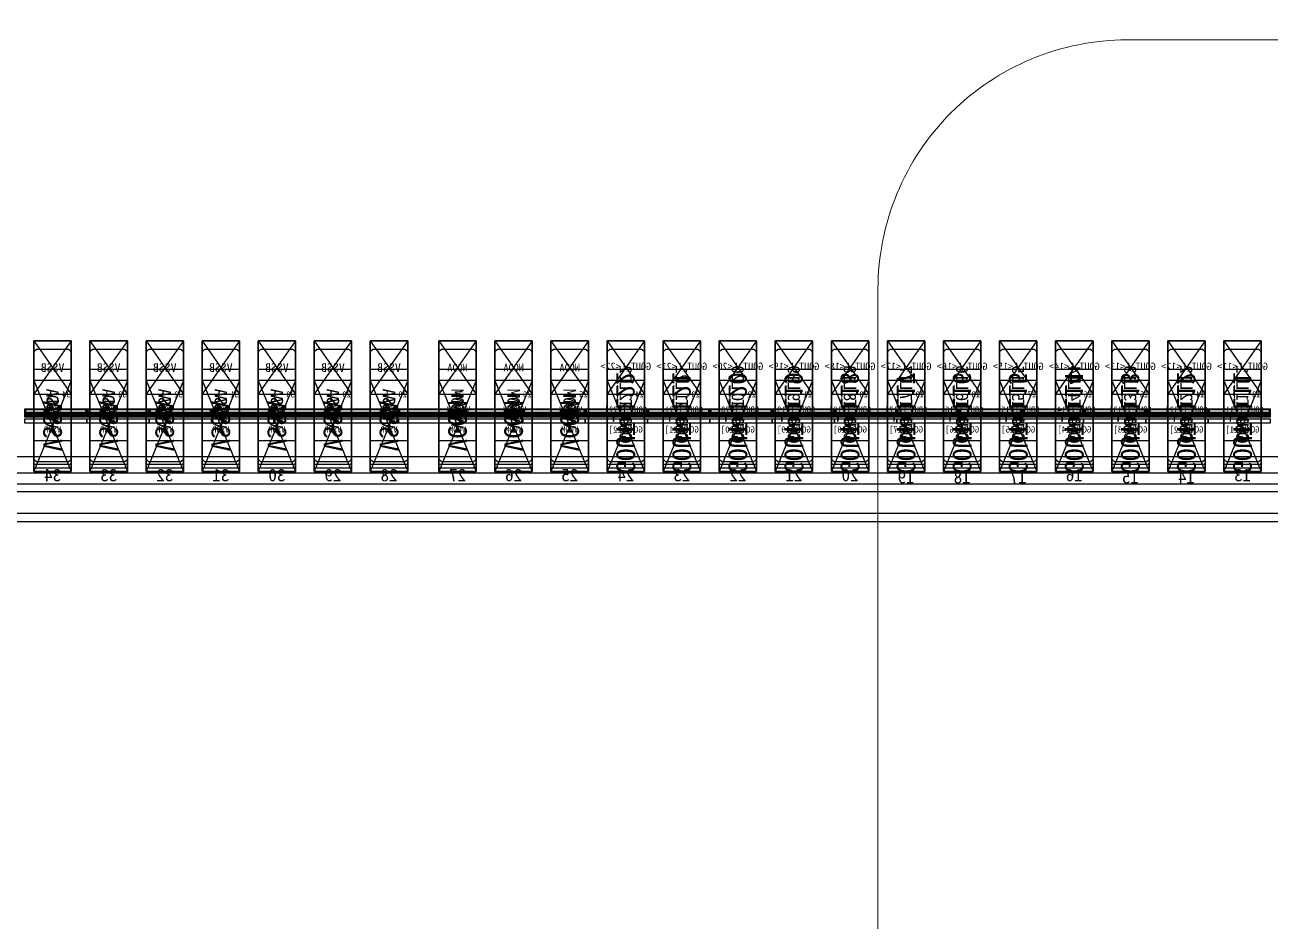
# Model space of a CAD drawing. Header units: millimetres. Extents: x 427 to 2444, y 137 to 817.
# Drawn here: x 1614.721 to 1615.721, y 288.063 to 288.782 of the extents above; entities that cross this region are included whole.
import ezdxf
from ezdxf.enums import TextEntityAlignment as Align

# ---------------------------------------------------------------- set-up
doc = ezdxf.new("R2010")
doc.units = ezdxf.units.MM
for name, color, linetype in [('L0', 211, 'Continuous'), ('L102', 91, 'Continuous'), ('L114', 213, 'Continuous'), ('L240', 60, 'Continuous'), ('L241', 200, 'Continuous'), ('L242', 51, 'Continuous'), ('L245', 53, 'Continuous'), ('L246', 93, 'Continuous'), ('L59', 140, 'Continuous'), ('L63', 4, 'Continuous'), ('L98', 150, 'Continuous')]:
    doc.layers.add(name, color=color, linetype=linetype)
doc.styles.add('txt', font='simhei.ttf')

# ---------------------------------------------------------------- blocks, each defined once
blk = doc.blocks.new('HX8394_F_PAD')
at = {"layer": 'L0'}
blk.add_lwpolyline([(-13.86, -0.4025), (-13.86, 0.4025), (13.86, 0.4025), (13.86, -0.4025), (-13.86, -0.4025)], close=True, dxfattribs=at)
at = {"layer": 'L241'}
blk.add_lwpolyline([(-13.9, -0.435), (-13.9, 0.435), (13.9, 0.435), (13.9, -0.435), (-13.9, -0.435)], close=True, dxfattribs=at)
at = {"layer": 'L242'}
for points in [[(-13.1405, -0.3935), (-13.1425, -0.3915), (-13.1425, -0.3055), (-13.1405, -0.3035), (-13.1145, -0.3035), (-13.1125, -0.3055), (-13.1125, -0.3915), (-13.1145, -0.3935), (-13.1405, -0.3935)], [(-13.0955, -0.3935), (-13.0975, -0.3915), (-13.0975, -0.3055), (-13.0955, -0.3035), (-13.0695, -0.3035), (-13.0675, -0.3055), (-13.0675, -0.3915), (-13.0695, -0.3935), (-13.0955, -0.3935)], [(-13.0505, -0.3935), (-13.0525, -0.3915), (-13.0525, -0.3055), (-13.0505, -0.3035), (-13.0245, -0.3035), (-13.0225, -0.3055), (-13.0225, -0.3915), (-13.0245, -0.3935), (-13.0505, -0.3935)], [(-13.0055, -0.3935), (-13.0075, -0.3915), (-13.0075, -0.3055), (-13.0055, -0.3035), (-12.9795, -0.3035), (-12.9775, -0.3055), (-12.9775, -0.3915), (-12.9795, -0.3935), (-13.0055, -0.3935)], [(-12.9605, -0.3935), (-12.9625, -0.3915), (-12.9625, -0.3055), (-12.9605, -0.3035), (-12.9345, -0.3035), (-12.9325, -0.3055), (-12.9325, -0.3915), (-12.9345, -0.3935), (-12.9605, -0.3935)], [(-12.9155, -0.3935), (-12.9175, -0.3915), (-12.9175, -0.3055), (-12.9155, -0.3035), (-12.8895, -0.3035), (-12.8875, -0.3055), (-12.8875, -0.3915), (-12.8895, -0.3935), (-12.9155, -0.3935)], [(-12.8705, -0.3935), (-12.8725, -0.3915), (-12.8725, -0.3055), (-12.8705, -0.3035), (-12.8445, -0.3035), (-12.8425, -0.3055), (-12.8425, -0.3915), (-12.8445, -0.3935), (-12.8705, -0.3935)], [(-12.8255, -0.3935), (-12.8275, -0.3915), (-12.8275, -0.3055), (-12.8255, -0.3035), (-12.7995, -0.3035), (-12.7975, -0.3055), (-12.7975, -0.3915), (-12.7995, -0.3935), (-12.8255, -0.3935)], [(-12.7805, -0.3935), (-12.7825, -0.3915), (-12.7825, -0.3055), (-12.7805, -0.3035), (-12.7545, -0.3035), (-12.7525, -0.3055), (-12.7525, -0.3915), (-12.7545, -0.3935), (-12.7805, -0.3935)], [(-12.7355, -0.3935), (-12.7375, -0.3915), (-12.7375, -0.3055), (-12.7355, -0.3035), (-12.7095, -0.3035), (-12.7075, -0.3055), (-12.7075, -0.3915), (-12.7095, -0.3935), (-12.7355, -0.3935)], [(-12.6905, -0.3935), (-12.6925, -0.3915), (-12.6925, -0.3055), (-12.6905, -0.3035), (-12.6645, -0.3035), (-12.6625, -0.3055), (-12.6625, -0.3915), (-12.6645, -0.3935), (-12.6905, -0.3935)], [(-12.6455, -0.3935), (-12.6475, -0.3915), (-12.6475, -0.3055), (-12.6455, -0.3035), (-12.6195, -0.3035), (-12.6175, -0.3055), (-12.6175, -0.3915), (-12.6195, -0.3935), (-12.6455, -0.3935)], [(-12.6005, -0.3935), (-12.6025, -0.3915), (-12.6025, -0.3055), (-12.6005, -0.3035), (-12.5745, -0.3035), (-12.5725, -0.3055), (-12.5725, -0.3915), (-12.5745, -0.3935), (-12.6005, -0.3935)], [(-12.5555, -0.3935), (-12.5575, -0.3915), (-12.5575, -0.3055), (-12.5555, -0.3035), (-12.5295, -0.3035), (-12.5275, -0.3055), (-12.5275, -0.3915), (-12.5295, -0.3935), (-12.5555, -0.3935)], [(-12.5105, -0.3935), (-12.5125, -0.3915), (-12.5125, -0.3055), (-12.5105, -0.3035), (-12.4845, -0.3035), (-12.4825, -0.3055), (-12.4825, -0.3915), (-12.4845, -0.3935), (-12.5105, -0.3935)], [(-12.4555, -0.3935), (-12.4575, -0.3915), (-12.4575, -0.3055), (-12.4555, -0.3035), (-12.4295, -0.3035), (-12.4275, -0.3055), (-12.4275, -0.3915), (-12.4295, -0.3935), (-12.4555, -0.3935)], [(-12.4105, -0.3935), (-12.4125, -0.3915), (-12.4125, -0.3055), (-12.4105, -0.3035), (-12.3845, -0.3035), (-12.3825, -0.3055), (-12.3825, -0.3915), (-12.3845, -0.3935), (-12.4105, -0.3935)], [(-12.3655, -0.3935), (-12.3675, -0.3915), (-12.3675, -0.3055), (-12.3655, -0.3035), (-12.3395, -0.3035), (-12.3375, -0.3055), (-12.3375, -0.3915), (-12.3395, -0.3935), (-12.3655, -0.3935)], [(-12.3205, -0.3935), (-12.3225, -0.3915), (-12.3225, -0.3055), (-12.3205, -0.3035), (-12.2945, -0.3035), (-12.2925, -0.3055), (-12.2925, -0.3915), (-12.2945, -0.3935), (-12.3205, -0.3935)], [(-12.2755, -0.3935), (-12.2775, -0.3915), (-12.2775, -0.3055), (-12.2755, -0.3035), (-12.2495, -0.3035), (-12.2475, -0.3055), (-12.2475, -0.3915), (-12.2495, -0.3935), (-12.2755, -0.3935)], [(-12.2305, -0.3935), (-12.2325, -0.3915), (-12.2325, -0.3055), (-12.2305, -0.3035), (-12.2045, -0.3035), (-12.2025, -0.3055), (-12.2025, -0.3915), (-12.2045, -0.3935), (-12.2305, -0.3935)], [(-12.1855, -0.3935), (-12.1875, -0.3915), (-12.1875, -0.3055), (-12.1855, -0.3035), (-12.1595, -0.3035), (-12.1575, -0.3055), (-12.1575, -0.3915), (-12.1595, -0.3935), (-12.1855, -0.3935)]]:
    blk.add_lwpolyline(points, close=True, dxfattribs=at)
at = {"layer": 'L240', "style": 'txt'}
for s, p in [('CGOUT_L11', (-13.1275, -0.346834)), ('CGOUT_L12', (-13.0825, -0.346834)), ('CGOUT_L13', (-13.0375, -0.346834)), ('CGOUT_L14', (-12.9925, -0.346834)), ('CGOUT_L15', (-12.9475, -0.346834)), ('CGOUT_L16', (-12.9025, -0.346834)), ('CGOUT_L17', (-12.8575, -0.346834)), ('CGOUT_L18', (-12.8125, -0.346834)), ('CGOUT_L19', (-12.7675, -0.346834)), ('CGOUT_L20', (-12.7225, -0.346834)), ('CGOUT_L21', (-12.6775, -0.346834)), ('CGOUT_L22', (-12.6325, -0.346834)), ('VCOM', (-12.5875, -0.3485)), ('VCOM', (-12.5425, -0.3485)), ('VCOM', (-12.4975, -0.3485)), ('VSSA', (-12.4425, -0.3485)), ('VSSA', (-12.3975, -0.3485)), ('VSSA', (-12.3525, -0.3485)), ('VSSA', (-12.3075, -0.3485)), ('VSSA', (-12.2625, -0.3485)), ('VSSA', (-12.2175, -0.3485)), ('VSSA', (-12.1725, -0.3485))]:
    blk.add_text(s, height=0.01, rotation=90, dxfattribs=at).set_placement(p, align=Align.MIDDLE_CENTER)
blk = doc.blocks.new('NTBUMP_73X30')
at = {"color": 5, "linetype": 'Continuous'}
blk.add_lwpolyline([(-0.015, 0.04), (0.015, -0.033), (0.015, 0.04), (-0.015, -0.033)], dxfattribs=at)
at = {"layer": 'L242', "color": 5}
blk.add_lwpolyline([(-0.015, -0.033), (-0.015, 0.04), (0.015, 0.04), (0.015, -0.033), (-0.015, -0.033)], close=True, dxfattribs=at)
blk = doc.blocks.new('ILI9881C_AA_NTBUMP_PM_875UM')
at = {"layer": 'L241'}
blk.add_lwpolyline([(-13.92, -0.4375), (-13.92, 0.4375), (13.92, 0.4375), (13.92, -0.4375), (-13.92, -0.4375)], close=True, dxfattribs=at)
for p in [(-13.1275, -0.3645), (-13.0825, -0.3645), (-13.0375, -0.3645), (-12.9925, -0.3645), (-12.9475, -0.3645), (-12.9025, -0.3645), (-12.8575, -0.3645), (-12.8125, -0.3645), (-12.7675, -0.3645), (-12.7225, -0.3645), (-12.6775, -0.3645), (-12.6325, -0.3645), (-12.5875, -0.3645), (-12.5425, -0.3645), (-12.4975, -0.3645), (-12.4425, -0.3645), (-12.3975, -0.3645), (-12.3525, -0.3645), (-12.3075, -0.3645), (-12.2625, -0.3645), (-12.2175, -0.3645), (-12.1725, -0.3645)]:
    blk.add_blockref('NTBUMP_73X30', p)
at = {"layer": 'L246', "style": 'txt'}
for s, p in [('GOUT_L11', (-13.1275, -0.3585)), ('GOUT_L12', (-13.0825, -0.3585)), ('GOUT_L13', (-13.0375, -0.3585)), ('GOUT_L14', (-12.9925, -0.3585)), ('GOUT_L15', (-12.9475, -0.3585)), ('GOUT_L16', (-12.9025, -0.3585)), ('GOUT_L17', (-12.8575, -0.3585)), ('GOUT_L18', (-12.8125, -0.3585)), ('GOUT_L19', (-12.7675, -0.3585)), ('GOUT_L20', (-12.7225, -0.3585)), ('GOUT_L21', (-12.6775, -0.3585)), ('GOUT_L22', (-12.6325, -0.3585)), ('VCOM', (-12.5875, -0.361)), ('VCOM', (-12.5425, -0.361)), ('VCOM', (-12.4975, -0.361)), ('VSSA', (-12.4425, -0.361)), ('VSSA', (-12.3975, -0.361)), ('VSSA', (-12.3525, -0.361)), ('VSSA', (-12.3075, -0.361)), ('VSSA', (-12.2625, -0.361)), ('VSSA', (-12.2175, -0.361)), ('VSSA', (-12.1725, -0.361))]:
    blk.add_text(s, height=0.015, rotation=90, dxfattribs=at).set_placement(p, align=Align.MIDDLE_CENTER)
for s, p in [('13', (-13.1275, -0.400279)), ('14', (-13.0825, -0.401945)), ('15', (-13.0375, -0.401945)), ('16', (-12.9925, -0.400279)), ('17', (-12.9475, -0.401945)), ('18', (-12.9025, -0.401945)), ('19', (-12.8575, -0.401945)), ('20', (-12.8125, -0.400279)), ('21', (-12.7675, -0.400279)), ('22', (-12.7225, -0.400279)), ('23', (-12.6775, -0.400279)), ('24', (-12.6325, -0.400279)), ('25', (-12.5875, -0.400279)), ('26', (-12.5425, -0.400279)), ('27', (-12.4975, -0.400279)), ('28', (-12.4425, -0.400279)), ('29', (-12.3975, -0.400279)), ('30', (-12.3525, -0.400279)), ('31', (-12.3075, -0.400279)), ('32', (-12.2625, -0.400279)), ('33', (-12.2175, -0.400279)), ('34', (-12.1725, -0.400279))]:
    blk.add_text(s, height=0.01, dxfattribs=at).set_placement(p, align=Align.MIDDLE_CENTER)
blk = doc.blocks.new('INPUT_BUMP')
at = {"layer": 'L102'}
for points in [[(0.014, 0.04), (0.014, 0.041), (0.015, 0.041), (0.015, 0.04), (0.014, 0.04)], [(0.014, 0.039), (0.014, 0.04), (0.015, 0.04), (0.015, 0.039), (0.014, 0.039)], [(0.015, 0.04), (0.015, 0.041), (0.016, 0.041), (0.016, 0.04), (0.015, 0.04)], [(0.015, 0.039), (0.015, 0.04), (0.016, 0.04), (0.016, 0.039), (0.015, 0.039)]]:
    blk.add_lwpolyline(points, close=True, dxfattribs=at)
at = {"layer": 'L242'}
blk.add_lwpolyline([(0, 0.01), (0, 0.08), (0.03, 0.08), (0.03, 0.01), (0, 0.01)], close=True, dxfattribs=at)
blk = doc.blocks.new('JD9365Z_PAD_20170829_Y880')
at = {"layer": 'L241'}
blk.add_lwpolyline([(-13.95, -0.41), (-13.95, 0.41), (13.95, 0.41), (13.95, -0.41), (-13.95, -0.41)], close=True, dxfattribs=at)
at = {"row_count": 1, "row_spacing": 0.08, "column_spacing": 0.045}
for p, column_count in [((-13.6825, -0.401), 27), ((-12.4575, -0.401), 554)]:
    blk.add_blockref('INPUT_BUMP', p, dxfattribs=dict(at, column_count=column_count))
at = {"layer": 'L240', "style": 'txt'}
for s, p in [('GCKL[11]', (-13.1275, -0.360167)), ('GCKL[12]', (-13.0825, -0.360167)), ('GCKL[13]', (-13.0375, -0.360167)), ('GCKL[14]', (-12.9925, -0.360167)), ('GCKL[15]', (-12.9475, -0.360167)), ('GCKL[16]', (-12.9025, -0.360167)), ('GCKL[17]', (-12.8575, -0.360167)), ('GCKL[18]', (-12.8125, -0.360167)), ('GCKL[19]', (-12.7675, -0.360167)), ('GCKL[20]', (-12.7225, -0.360167)), ('GCKL[21]', (-12.6775, -0.360167)), ('GCKL[22]', (-12.6325, -0.360167)), ('VCOM', (-12.5875, -0.360167)), ('VCOM', (-12.5425, -0.360167)), ('VCOM', (-12.4975, -0.360167)), ('VSSP', (-12.4425, -0.360167)), ('VSSP', (-12.3975, -0.360167)), ('VSSP', (-12.3525, -0.360167)), ('VSSP', (-12.3075, -0.360167)), ('VSSP', (-12.2625, -0.360167)), ('VSSP', (-12.2175, -0.360167)), ('VSSP', (-12.1725, -0.360167))]:
    blk.add_text(s, height=0.005, dxfattribs=at).set_placement(p, align=Align.MIDDLE_CENTER)
blk = doc.blocks.new('NV3052C3P_BUMP_ORI_20190911')
at = {"layer": 'L241'}
blk.add_lwpolyline([(-13.8, -0.398), (-13.8, 0.398), (13.8, 0.398), (13.8, -0.398), (-13.8, -0.398)], close=True, dxfattribs=at)
at = {"layer": 'L242'}
for points in [[(-13.1425, -0.385), (-13.1425, -0.337), (-13.1125, -0.337), (-13.1125, -0.385), (-13.1425, -0.385)], [(-13.0975, -0.385), (-13.0975, -0.337), (-13.0675, -0.337), (-13.0675, -0.385), (-13.0975, -0.385)], [(-13.0525, -0.385), (-13.0525, -0.337), (-13.0225, -0.337), (-13.0225, -0.385), (-13.0525, -0.385)], [(-13.0075, -0.385), (-13.0075, -0.337), (-12.9775, -0.337), (-12.9775, -0.385), (-13.0075, -0.385)], [(-12.9625, -0.385), (-12.9625, -0.337), (-12.9325, -0.337), (-12.9325, -0.385), (-12.9625, -0.385)], [(-12.9175, -0.385), (-12.9175, -0.337), (-12.8875, -0.337), (-12.8875, -0.385), (-12.9175, -0.385)], [(-12.8725, -0.385), (-12.8725, -0.337), (-12.8425, -0.337), (-12.8425, -0.385), (-12.8725, -0.385)], [(-12.8275, -0.385), (-12.8275, -0.337), (-12.7975, -0.337), (-12.7975, -0.385), (-12.8275, -0.385)], [(-12.7825, -0.385), (-12.7825, -0.337), (-12.7525, -0.337), (-12.7525, -0.385), (-12.7825, -0.385)], [(-12.7375, -0.385), (-12.7375, -0.337), (-12.7075, -0.337), (-12.7075, -0.385), (-12.7375, -0.385)], [(-12.6925, -0.385), (-12.6925, -0.337), (-12.6625, -0.337), (-12.6625, -0.385), (-12.6925, -0.385)], [(-12.6475, -0.385), (-12.6475, -0.337), (-12.6175, -0.337), (-12.6175, -0.385), (-12.6475, -0.385)], [(-12.6025, -0.385), (-12.6025, -0.337), (-12.5725, -0.337), (-12.5725, -0.385), (-12.6025, -0.385)], [(-12.5575, -0.385), (-12.5575, -0.337), (-12.5275, -0.337), (-12.5275, -0.385), (-12.5575, -0.385)], [(-12.5125, -0.385), (-12.5125, -0.337), (-12.4825, -0.337), (-12.4825, -0.385), (-12.5125, -0.385)], [(-12.4575, -0.385), (-12.4575, -0.337), (-12.4275, -0.337), (-12.4275, -0.385), (-12.4575, -0.385)], [(-12.4125, -0.385), (-12.4125, -0.337), (-12.3825, -0.337), (-12.3825, -0.385), (-12.4125, -0.385)], [(-12.3675, -0.385), (-12.3675, -0.337), (-12.3375, -0.337), (-12.3375, -0.385), (-12.3675, -0.385)], [(-12.3225, -0.385), (-12.3225, -0.337), (-12.2925, -0.337), (-12.2925, -0.385), (-12.3225, -0.385)], [(-12.2775, -0.385), (-12.2775, -0.337), (-12.2475, -0.337), (-12.2475, -0.385), (-12.2775, -0.385)], [(-12.2325, -0.385), (-12.2325, -0.337), (-12.2025, -0.337), (-12.2025, -0.385), (-12.2325, -0.385)], [(-12.1875, -0.385), (-12.1875, -0.337), (-12.1575, -0.337), (-12.1575, -0.385), (-12.1875, -0.385)]]:
    blk.add_lwpolyline(points, close=True, dxfattribs=at)
at = {"layer": 'L245', "style": 'txt'}
for s, p in [('GOUT_L[11]', (-13.127527, -0.360167)), ('GOUT_L[12]', (-13.082527, -0.360167)), ('GOUT_L[13]', (-13.037527, -0.360167)), ('GOUT_L[14]', (-12.992527, -0.360167)), ('GOUT_L[15]', (-12.947527, -0.360167)), ('GOUT_L[16]', (-12.902527, -0.360167)), ('GOUT_L[17]', (-12.857527, -0.360167)), ('GOUT_L[18]', (-12.812527, -0.360167)), ('GOUT_L[19]', (-12.767527, -0.360167)), ('GOUT_L[20]', (-12.722527, -0.360167)), ('GOUT_L[21]', (-12.677527, -0.360167)), ('GOUT_L[22]', (-12.632527, -0.360167)), ('VCOM_L', (-12.587527, -0.360167)), ('VCOM_L', (-12.542527, -0.360167)), ('VCOM_L', (-12.497527, -0.360167)), ('AGND', (-12.442527, -0.360167)), ('AGND', (-12.397527, -0.360167)), ('AGND', (-12.352527, -0.360167)), ('AGND', (-12.307527, -0.360167)), ('AGND', (-12.262527, -0.360167)), ('AGND', (-12.217527, -0.360167)), ('AGND', (-12.172527, -0.360167))]:
    blk.add_text(s, height=0.005, dxfattribs=at).set_placement(p, align=Align.MIDDLE_CENTER)
blk = doc.blocks.new('BUMP_30_76')
at = {"layer": 'L242'}
blk.add_lwpolyline([(-0.015, -0.0195), (-0.015, 0.0565), (0.015, 0.0565), (0.015, -0.0195), (-0.015, -0.0195)], close=True, dxfattribs=at)
blk = doc.blocks.new('FL11283_A_OTHER')
at = {"layer": 'L241'}
blk.add_lwpolyline([(-13.86, -0.41), (-13.86, 0.41), (13.86, 0.41), (13.86, 0.404), (-13.854, 0.404), (-13.854, -0.404), (13.854, -0.404), (13.854, 0.404), (13.86, 0.404), (13.86, -0.41), (-13.86, -0.41)], close=True, dxfattribs=at)
at = {"layer": 'L59'}
for points in [[(-13.86, -0.41), (-13.86, 0.41), (13.86, 0.41), (13.86, -0.41), (-13.86, -0.41)], [(-13.86, -0.41), (-13.86, 0), (0, 0), (0, -0.41), (-13.86, -0.41)]]:
    blk.add_lwpolyline(points, close=True, dxfattribs=at)
for p in [(-13.1275, -0.3685), (-13.0825, -0.3685), (-13.0375, -0.3685), (-12.9925, -0.3685), (-12.9475, -0.3685), (-12.9025, -0.3685), (-12.8575, -0.3685), (-12.8125, -0.3685), (-12.7675, -0.3685), (-12.7225, -0.3685), (-12.6775, -0.3685), (-12.6325, -0.3685), (-12.5875, -0.3685), (-12.5425, -0.3685), (-12.4975, -0.3685), (-12.4425, -0.3685), (-12.3975, -0.3685), (-12.3525, -0.3685), (-12.3075, -0.3685), (-12.2625, -0.3685), (-12.2175, -0.3685), (-12.1725, -0.3685)]:
    blk.add_blockref('BUMP_30_76', p)
at = {"layer": 'L102', "style": 'txt'}
for s, p in [('GOUT11_L', (-13.1275, -0.344334)), ('GOUT12_L', (-13.0825, -0.344334)), ('GOUT13_L', (-13.0375, -0.344334)), ('GOUT14_L', (-12.9925, -0.344334)), ('GOUT15_L', (-12.9475, -0.344334)), ('GOUT16_L', (-12.9025, -0.344334)), ('GOUT17_L', (-12.8575, -0.344334)), ('GOUT18_L', (-12.8125, -0.344334)), ('GOUT19_L', (-12.7675, -0.344334)), ('GOUT20_L', (-12.7225, -0.344334)), ('GOUT21_L', (-12.6775, -0.344334)), ('GOUT22_L', (-12.6325, -0.344334)), ('VCOM', (-12.5875, -0.346)), ('VCOM', (-12.5425, -0.346)), ('VCOM', (-12.4975, -0.346)), ('VSSA', (-12.4425, -0.346)), ('VSSA', (-12.3975, -0.346)), ('VSSA', (-12.3525, -0.346)), ('VSSA', (-12.3075, -0.346)), ('VSSA', (-12.2625, -0.346)), ('VSSD', (-12.2175, -0.346)), ('VSSD', (-12.1725, -0.346))]:
    blk.add_text(s, height=0.01, rotation=90, dxfattribs=at).set_placement(p, align=Align.MIDDLE_CENTER)
blk = doc.blocks.new('GC9702_ANALOG_PAD_BUMP')
at = {"color": 5, "linetype": 'Continuous'}
blk.add_lwpolyline([(-0.015, 0.0215), (0.015, -0.0215), (0.015, 0.0215), (-0.015, -0.0215)], dxfattribs=at)
at = {"layer": 'L242', "color": 5}
blk.add_lwpolyline([(-0.015, -0.0215), (-0.015, 0.0215), (0.015, 0.0215), (0.015, -0.0215), (-0.015, -0.0215)], close=True, dxfattribs=at)
blk = doc.blocks.new('GC9702_BUMP_NOCOMPENSATION')
at = {"layer": 'L114', "const_width": 0.004}
for points in [[(-13.15, -0.378), (-13.1, -0.378)], [(-13.15, -0.378), (-13.1, -0.378)], [(-13.15, -0.378), (-13.1, -0.378)], [(-13.15, -0.378), (-13.1, -0.378)], [(-13.1, -0.378), (-13.05, -0.378)], [(-13.1, -0.378), (-13.05, -0.378)], [(-13.1, -0.378), (-13.05, -0.378)], [(-13.1, -0.378), (-13.05, -0.378)], [(-13.05, -0.378), (-13, -0.378)], [(-13.05, -0.378), (-13, -0.378)], [(-13.05, -0.378), (-13, -0.378)], [(-13.05, -0.378), (-13, -0.378)], [(-13, -0.378), (-12.95, -0.378)], [(-13, -0.378), (-12.95, -0.378)], [(-13, -0.378), (-12.95, -0.378)], [(-13, -0.378), (-12.95, -0.378)], [(-12.95, -0.378), (-12.9, -0.378)], [(-12.95, -0.378), (-12.9, -0.378)], [(-12.95, -0.378), (-12.9, -0.378)], [(-12.95, -0.378), (-12.9, -0.378)], [(-12.9, -0.378), (-12.85, -0.378)], [(-12.9, -0.378), (-12.85, -0.378)], [(-12.9, -0.378), (-12.85, -0.378)], [(-12.9, -0.378), (-12.85, -0.378)], [(-12.85, -0.378), (-12.8, -0.378)], [(-12.85, -0.378), (-12.8, -0.378)], [(-12.85, -0.378), (-12.8, -0.378)], [(-12.85, -0.378), (-12.8, -0.378)], [(-12.8, -0.378), (-12.75, -0.378)], [(-12.8, -0.378), (-12.75, -0.378)], [(-12.8, -0.378), (-12.75, -0.378)], [(-12.8, -0.378), (-12.75, -0.378)], [(-12.75, -0.378), (-12.7, -0.378)], [(-12.75, -0.378), (-12.7, -0.378)], [(-12.75, -0.378), (-12.7, -0.378)], [(-12.75, -0.378), (-12.7, -0.378)], [(-12.7, -0.378), (-12.65, -0.378)], [(-12.7, -0.378), (-12.65, -0.378)], [(-12.7, -0.378), (-12.65, -0.378)], [(-12.7, -0.378), (-12.65, -0.378)], [(-12.65, -0.378), (-12.6, -0.378)], [(-12.65, -0.378), (-12.6, -0.378)], [(-12.65, -0.378), (-12.6, -0.378)], [(-12.65, -0.378), (-12.6, -0.378)], [(-12.6, -0.378), (-12.55, -0.378)], [(-12.6, -0.378), (-12.55, -0.378)], [(-12.6, -0.378), (-12.55, -0.378)], [(-12.6, -0.378), (-12.55, -0.378)], [(-12.55, -0.378), (-12.5, -0.378)], [(-12.55, -0.378), (-12.5, -0.378)], [(-12.55, -0.378), (-12.5, -0.378)], [(-12.55, -0.378), (-12.5, -0.378)], [(-12.5, -0.378), (-12.45, -0.378)], [(-12.5, -0.378), (-12.45, -0.378)], [(-12.5, -0.378), (-12.45, -0.378)], [(-12.5, -0.378), (-12.45, -0.378)], [(-12.45, -0.378), (-12.4, -0.378)], [(-12.45, -0.378), (-12.4, -0.378)], [(-12.45, -0.378), (-12.4, -0.378)], [(-12.45, -0.378), (-12.4, -0.378)], [(-12.4, -0.378), (-12.35, -0.378)], [(-12.4, -0.378), (-12.35, -0.378)], [(-12.4, -0.378), (-12.35, -0.378)], [(-12.4, -0.378), (-12.35, -0.378)], [(-12.35, -0.378), (-12.3, -0.378)], [(-12.35, -0.378), (-12.3, -0.378)], [(-12.35, -0.378), (-12.3, -0.378)], [(-12.35, -0.378), (-12.3, -0.378)], [(-12.3, -0.378), (-12.25, -0.378)], [(-12.3, -0.378), (-12.25, -0.378)], [(-12.3, -0.378), (-12.25, -0.378)], [(-12.3, -0.378), (-12.25, -0.378)], [(-12.25, -0.378), (-12.2, -0.378)], [(-12.25, -0.378), (-12.2, -0.378)], [(-12.25, -0.378), (-12.2, -0.378)], [(-12.25, -0.378), (-12.2, -0.378)], [(-12.2, -0.378), (-12.15, -0.378)], [(-12.2, -0.378), (-12.15, -0.378)], [(-12.2, -0.378), (-12.15, -0.378)], [(-12.2, -0.378), (-12.15, -0.378)]]:
    blk.add_lwpolyline(points, dxfattribs=at)
at = {"layer": 'L114'}
for points in [[(-13.15, -0.38), (-13.15, -0.374), (-13.1, -0.374), (-13.1, -0.38), (-13.15, -0.38)], [(-13.15, -0.38), (-13.15, -0.374), (-13.1, -0.374), (-13.1, -0.38), (-13.15, -0.38)], [(-13.14926, -0.379), (-13.14926, -0.37443), (-13.10082, -0.37443), (-13.10082, -0.379), (-13.14926, -0.379)], [(-13.14926, -0.379), (-13.14926, -0.37443), (-13.10082, -0.37443), (-13.10082, -0.379), (-13.14926, -0.379)], [(-13.1, -0.38), (-13.1, -0.374), (-13.05, -0.374), (-13.05, -0.38), (-13.1, -0.38)], [(-13.1, -0.38), (-13.1, -0.374), (-13.05, -0.374), (-13.05, -0.38), (-13.1, -0.38)], [(-13.09926, -0.379), (-13.09926, -0.37443), (-13.05082, -0.37443), (-13.05082, -0.379), (-13.09926, -0.379)], [(-13.09926, -0.379), (-13.09926, -0.37443), (-13.05082, -0.37443), (-13.05082, -0.379), (-13.09926, -0.379)], [(-13.05, -0.38), (-13.05, -0.374), (-13, -0.374), (-13, -0.38), (-13.05, -0.38)], [(-13.05, -0.38), (-13.05, -0.374), (-13, -0.374), (-13, -0.38), (-13.05, -0.38)], [(-13.04926, -0.379), (-13.04926, -0.37443), (-13.00082, -0.37443), (-13.00082, -0.379), (-13.04926, -0.379)], [(-13.04926, -0.379), (-13.04926, -0.37443), (-13.00082, -0.37443), (-13.00082, -0.379), (-13.04926, -0.379)], [(-13, -0.38), (-13, -0.374), (-12.95, -0.374), (-12.95, -0.38), (-13, -0.38)], [(-13, -0.38), (-13, -0.374), (-12.95, -0.374), (-12.95, -0.38), (-13, -0.38)], [(-12.99926, -0.379), (-12.99926, -0.37443), (-12.95082, -0.37443), (-12.95082, -0.379), (-12.99926, -0.379)], [(-12.99926, -0.379), (-12.99926, -0.37443), (-12.95082, -0.37443), (-12.95082, -0.379), (-12.99926, -0.379)], [(-12.95, -0.38), (-12.95, -0.374), (-12.9, -0.374), (-12.9, -0.38), (-12.95, -0.38)], [(-12.95, -0.38), (-12.95, -0.374), (-12.9, -0.374), (-12.9, -0.38), (-12.95, -0.38)], [(-12.94926, -0.379), (-12.94926, -0.37443), (-12.90082, -0.37443), (-12.90082, -0.379), (-12.94926, -0.379)], [(-12.94926, -0.379), (-12.94926, -0.37443), (-12.90082, -0.37443), (-12.90082, -0.379), (-12.94926, -0.379)], [(-12.9, -0.38), (-12.9, -0.374), (-12.85, -0.374), (-12.85, -0.38), (-12.9, -0.38)], [(-12.9, -0.38), (-12.9, -0.374), (-12.85, -0.374), (-12.85, -0.38), (-12.9, -0.38)], [(-12.89926, -0.379), (-12.89926, -0.37443), (-12.85082, -0.37443), (-12.85082, -0.379), (-12.89926, -0.379)], [(-12.89926, -0.379), (-12.89926, -0.37443), (-12.85082, -0.37443), (-12.85082, -0.379), (-12.89926, -0.379)], [(-12.85, -0.38), (-12.85, -0.374), (-12.8, -0.374), (-12.8, -0.38), (-12.85, -0.38)], [(-12.85, -0.38), (-12.85, -0.374), (-12.8, -0.374), (-12.8, -0.38), (-12.85, -0.38)], [(-12.84926, -0.379), (-12.84926, -0.37443), (-12.80082, -0.37443), (-12.80082, -0.379), (-12.84926, -0.379)], [(-12.84926, -0.379), (-12.84926, -0.37443), (-12.80082, -0.37443), (-12.80082, -0.379), (-12.84926, -0.379)], [(-12.8, -0.38), (-12.8, -0.374), (-12.75, -0.374), (-12.75, -0.38), (-12.8, -0.38)], [(-12.8, -0.38), (-12.8, -0.374), (-12.75, -0.374), (-12.75, -0.38), (-12.8, -0.38)], [(-12.79926, -0.379), (-12.79926, -0.37443), (-12.75082, -0.37443), (-12.75082, -0.379), (-12.79926, -0.379)], [(-12.79926, -0.379), (-12.79926, -0.37443), (-12.75082, -0.37443), (-12.75082, -0.379), (-12.79926, -0.379)], [(-12.75, -0.38), (-12.75, -0.374), (-12.7, -0.374), (-12.7, -0.38), (-12.75, -0.38)], [(-12.75, -0.38), (-12.75, -0.374), (-12.7, -0.374), (-12.7, -0.38), (-12.75, -0.38)], [(-12.74926, -0.379), (-12.74926, -0.37443), (-12.70082, -0.37443), (-12.70082, -0.379), (-12.74926, -0.379)], [(-12.74926, -0.379), (-12.74926, -0.37443), (-12.70082, -0.37443), (-12.70082, -0.379), (-12.74926, -0.379)], [(-12.7, -0.38), (-12.7, -0.374), (-12.65, -0.374), (-12.65, -0.38), (-12.7, -0.38)], [(-12.7, -0.38), (-12.7, -0.374), (-12.65, -0.374), (-12.65, -0.38), (-12.7, -0.38)], [(-12.69926, -0.379), (-12.69926, -0.37443), (-12.65082, -0.37443), (-12.65082, -0.379), (-12.69926, -0.379)], [(-12.69926, -0.379), (-12.69926, -0.37443), (-12.65082, -0.37443), (-12.65082, -0.379), (-12.69926, -0.379)], [(-12.65, -0.38), (-12.65, -0.374), (-12.6, -0.374), (-12.6, -0.38), (-12.65, -0.38)], [(-12.65, -0.38), (-12.65, -0.374), (-12.6, -0.374), (-12.6, -0.38), (-12.65, -0.38)], [(-12.64926, -0.379), (-12.64926, -0.37443), (-12.60082, -0.37443), (-12.60082, -0.379), (-12.64926, -0.379)], [(-12.64926, -0.379), (-12.64926, -0.37443), (-12.60082, -0.37443), (-12.60082, -0.379), (-12.64926, -0.379)], [(-12.6, -0.38), (-12.6, -0.374), (-12.55, -0.374), (-12.55, -0.38), (-12.6, -0.38)], [(-12.6, -0.38), (-12.6, -0.374), (-12.55, -0.374), (-12.55, -0.38), (-12.6, -0.38)], [(-12.59926, -0.379), (-12.59926, -0.37443), (-12.55082, -0.37443), (-12.55082, -0.379), (-12.59926, -0.379)], [(-12.59926, -0.379), (-12.59926, -0.37443), (-12.55082, -0.37443), (-12.55082, -0.379), (-12.59926, -0.379)], [(-12.55, -0.38), (-12.55, -0.374), (-12.5, -0.374), (-12.5, -0.38), (-12.55, -0.38)], [(-12.55, -0.38), (-12.55, -0.374), (-12.5, -0.374), (-12.5, -0.38), (-12.55, -0.38)], [(-12.54926, -0.379), (-12.54926, -0.37443), (-12.50082, -0.37443), (-12.50082, -0.379), (-12.54926, -0.379)], [(-12.54926, -0.379), (-12.54926, -0.37443), (-12.50082, -0.37443), (-12.50082, -0.379), (-12.54926, -0.379)], [(-12.5, -0.38), (-12.5, -0.374), (-12.45, -0.374), (-12.45, -0.38), (-12.5, -0.38)], [(-12.5, -0.38), (-12.5, -0.374), (-12.45, -0.374), (-12.45, -0.38), (-12.5, -0.38)], [(-12.49926, -0.379), (-12.49926, -0.37443), (-12.45082, -0.37443), (-12.45082, -0.379), (-12.49926, -0.379)], [(-12.49926, -0.379), (-12.49926, -0.37443), (-12.45082, -0.37443), (-12.45082, -0.379), (-12.49926, -0.379)], [(-12.45, -0.38), (-12.45, -0.374), (-12.4, -0.374), (-12.4, -0.38), (-12.45, -0.38)], [(-12.45, -0.38), (-12.45, -0.374), (-12.4, -0.374), (-12.4, -0.38), (-12.45, -0.38)], [(-12.44926, -0.379), (-12.44926, -0.37443), (-12.40082, -0.37443), (-12.40082, -0.379), (-12.44926, -0.379)], [(-12.44926, -0.379), (-12.44926, -0.37443), (-12.40082, -0.37443), (-12.40082, -0.379), (-12.44926, -0.379)], [(-12.4, -0.38), (-12.4, -0.374), (-12.35, -0.374), (-12.35, -0.38), (-12.4, -0.38)], [(-12.4, -0.38), (-12.4, -0.374), (-12.35, -0.374), (-12.35, -0.38), (-12.4, -0.38)], [(-12.39926, -0.379), (-12.39926, -0.37443), (-12.35082, -0.37443), (-12.35082, -0.379), (-12.39926, -0.379)], [(-12.39926, -0.379), (-12.39926, -0.37443), (-12.35082, -0.37443), (-12.35082, -0.379), (-12.39926, -0.379)], [(-12.35, -0.38), (-12.35, -0.374), (-12.3, -0.374), (-12.3, -0.38), (-12.35, -0.38)], [(-12.35, -0.38), (-12.35, -0.374), (-12.3, -0.374), (-12.3, -0.38), (-12.35, -0.38)], [(-12.34926, -0.379), (-12.34926, -0.37443), (-12.30082, -0.37443), (-12.30082, -0.379), (-12.34926, -0.379)], [(-12.34926, -0.379), (-12.34926, -0.37443), (-12.30082, -0.37443), (-12.30082, -0.379), (-12.34926, -0.379)], [(-12.3, -0.38), (-12.3, -0.374), (-12.25, -0.374), (-12.25, -0.38), (-12.3, -0.38)], [(-12.3, -0.38), (-12.3, -0.374), (-12.25, -0.374), (-12.25, -0.38), (-12.3, -0.38)], [(-12.29926, -0.379), (-12.29926, -0.37443), (-12.25082, -0.37443), (-12.25082, -0.379), (-12.29926, -0.379)], [(-12.29926, -0.379), (-12.29926, -0.37443), (-12.25082, -0.37443), (-12.25082, -0.379), (-12.29926, -0.379)], [(-12.25, -0.38), (-12.25, -0.374), (-12.2, -0.374), (-12.2, -0.38), (-12.25, -0.38)], [(-12.25, -0.38), (-12.25, -0.374), (-12.2, -0.374), (-12.2, -0.38), (-12.25, -0.38)], [(-12.24926, -0.379), (-12.24926, -0.37443), (-12.20082, -0.37443), (-12.20082, -0.379), (-12.24926, -0.379)], [(-12.24926, -0.379), (-12.24926, -0.37443), (-12.20082, -0.37443), (-12.20082, -0.379), (-12.24926, -0.379)], [(-12.2, -0.38), (-12.2, -0.374), (-12.15, -0.374), (-12.15, -0.38), (-12.2, -0.38)], [(-12.2, -0.38), (-12.2, -0.374), (-12.15, -0.374), (-12.15, -0.38), (-12.2, -0.38)], [(-12.19926, -0.379), (-12.19926, -0.37443), (-12.15082, -0.37443), (-12.15082, -0.379), (-12.19926, -0.379)], [(-12.19926, -0.379), (-12.19926, -0.37443), (-12.15082, -0.37443), (-12.15082, -0.379), (-12.19926, -0.379)]]:
    blk.add_lwpolyline(points, close=True, dxfattribs=at)
at = {"layer": 'L241'}
for points in [[(-13.15, -0.385), (-13.15, -0.382), (-13.1, -0.382), (-13.1, -0.385), (-13.15, -0.385)], [(-13.15, -0.385), (-13.15, -0.382), (-13.1, -0.382), (-13.1, -0.385), (-13.15, -0.385)], [(-13.1, -0.385), (-13.1, -0.382), (-13.05, -0.382), (-13.05, -0.385), (-13.1, -0.385)], [(-13.1, -0.385), (-13.1, -0.382), (-13.05, -0.382), (-13.05, -0.385), (-13.1, -0.385)], [(-13.05, -0.385), (-13.05, -0.382), (-13, -0.382), (-13, -0.385), (-13.05, -0.385)], [(-13.05, -0.385), (-13.05, -0.382), (-13, -0.382), (-13, -0.385), (-13.05, -0.385)], [(-13, -0.385), (-13, -0.382), (-12.95, -0.382), (-12.95, -0.385), (-13, -0.385)], [(-13, -0.385), (-13, -0.382), (-12.95, -0.382), (-12.95, -0.385), (-13, -0.385)], [(-12.95, -0.385), (-12.95, -0.382), (-12.9, -0.382), (-12.9, -0.385), (-12.95, -0.385)], [(-12.95, -0.385), (-12.95, -0.382), (-12.9, -0.382), (-12.9, -0.385), (-12.95, -0.385)], [(-12.9, -0.385), (-12.9, -0.382), (-12.85, -0.382), (-12.85, -0.385), (-12.9, -0.385)], [(-12.9, -0.385), (-12.9, -0.382), (-12.85, -0.382), (-12.85, -0.385), (-12.9, -0.385)], [(-12.85, -0.385), (-12.85, -0.382), (-12.8, -0.382), (-12.8, -0.385), (-12.85, -0.385)], [(-12.85, -0.385), (-12.85, -0.382), (-12.8, -0.382), (-12.8, -0.385), (-12.85, -0.385)], [(-12.8, -0.385), (-12.8, -0.382), (-12.75, -0.382), (-12.75, -0.385), (-12.8, -0.385)], [(-12.8, -0.385), (-12.8, -0.382), (-12.75, -0.382), (-12.75, -0.385), (-12.8, -0.385)], [(-12.75, -0.385), (-12.75, -0.382), (-12.7, -0.382), (-12.7, -0.385), (-12.75, -0.385)], [(-12.75, -0.385), (-12.75, -0.382), (-12.7, -0.382), (-12.7, -0.385), (-12.75, -0.385)], [(-12.7, -0.385), (-12.7, -0.382), (-12.65, -0.382), (-12.65, -0.385), (-12.7, -0.385)], [(-12.7, -0.385), (-12.7, -0.382), (-12.65, -0.382), (-12.65, -0.385), (-12.7, -0.385)], [(-12.65, -0.385), (-12.65, -0.382), (-12.6, -0.382), (-12.6, -0.385), (-12.65, -0.385)], [(-12.65, -0.385), (-12.65, -0.382), (-12.6, -0.382), (-12.6, -0.385), (-12.65, -0.385)], [(-12.6, -0.385), (-12.6, -0.382), (-12.55, -0.382), (-12.55, -0.385), (-12.6, -0.385)], [(-12.6, -0.385), (-12.6, -0.382), (-12.55, -0.382), (-12.55, -0.385), (-12.6, -0.385)], [(-12.55, -0.385), (-12.55, -0.382), (-12.5, -0.382), (-12.5, -0.385), (-12.55, -0.385)], [(-12.55, -0.385), (-12.55, -0.382), (-12.5, -0.382), (-12.5, -0.385), (-12.55, -0.385)], [(-12.5, -0.385), (-12.5, -0.382), (-12.45, -0.382), (-12.45, -0.385), (-12.5, -0.385)], [(-12.5, -0.385), (-12.5, -0.382), (-12.45, -0.382), (-12.45, -0.385), (-12.5, -0.385)], [(-12.45, -0.385), (-12.45, -0.382), (-12.4, -0.382), (-12.4, -0.385), (-12.45, -0.385)], [(-12.45, -0.385), (-12.45, -0.382), (-12.4, -0.382), (-12.4, -0.385), (-12.45, -0.385)], [(-12.4, -0.385), (-12.4, -0.382), (-12.35, -0.382), (-12.35, -0.385), (-12.4, -0.385)], [(-12.4, -0.385), (-12.4, -0.382), (-12.35, -0.382), (-12.35, -0.385), (-12.4, -0.385)], [(-12.35, -0.385), (-12.35, -0.382), (-12.3, -0.382), (-12.3, -0.385), (-12.35, -0.385)], [(-12.35, -0.385), (-12.35, -0.382), (-12.3, -0.382), (-12.3, -0.385), (-12.35, -0.385)], [(-12.3, -0.385), (-12.3, -0.382), (-12.25, -0.382), (-12.25, -0.385), (-12.3, -0.385)], [(-12.3, -0.385), (-12.3, -0.382), (-12.25, -0.382), (-12.25, -0.385), (-12.3, -0.385)], [(-12.25, -0.385), (-12.25, -0.382), (-12.2, -0.382), (-12.2, -0.385), (-12.25, -0.385)], [(-12.25, -0.385), (-12.25, -0.382), (-12.2, -0.382), (-12.2, -0.385), (-12.25, -0.385)], [(-12.2, -0.385), (-12.2, -0.382), (-12.15, -0.382), (-12.15, -0.385), (-12.2, -0.385)], [(-12.2, -0.385), (-12.2, -0.382), (-12.15, -0.382), (-12.15, -0.385), (-12.2, -0.385)]]:
    blk.add_lwpolyline(points, close=True, dxfattribs=at)
at = {"row_count": 1, "row_spacing": 0.043, "column_spacing": 0.045}
for p, column_count in [((-13.6225, -0.3405), 26), ((-12.4425, -0.3405), 554)]:
    blk.add_blockref('GC9702_ANALOG_PAD_BUMP', p, dxfattribs=dict(at, column_count=column_count))
at = {"layer": 'L114', "style": 'txt'}
for s, p in [('13', (-13.1385, -0.362)), ('14', (-13.0935, -0.362)), ('15', (-13.0485, -0.362)), ('16', (-13.0035, -0.362)), ('17', (-12.9585, -0.362)), ('18', (-12.9135, -0.362)), ('19', (-12.8685, -0.362)), ('20', (-12.8235, -0.362)), ('21', (-12.7785, -0.362)), ('22', (-12.7335, -0.362)), ('23', (-12.6885, -0.362)), ('24', (-12.6435, -0.362)), ('25', (-12.5985, -0.362)), ('26', (-12.5535, -0.362)), ('27', (-12.4985, -0.362)), ('28', (-12.4535, -0.362)), ('29', (-12.4085, -0.362)), ('30', (-12.3635, -0.362)), ('31', (-12.3185, -0.362)), ('32', (-12.2735, -0.362)), ('33', (-12.2285, -0.362)), ('34', (-12.1835, -0.362))]:
    blk.add_text(s, height=0.005, dxfattribs=at).set_placement(p, align=Align.MIDDLE_CENTER)
at = {"layer": 'L98', "style": 'txt'}
for s, height, p in [('GOUT_L<11>', 0.006, (-13.1275, -0.3395)), ('GOUT_L<12>', 0.006, (-13.0825, -0.3395)), ('GOUT_L<13>', 0.006, (-13.0375, -0.3395)), ('GOUT_L<14>', 0.006, (-12.9925, -0.3395)), ('GOUT_L<15>', 0.006, (-12.9475, -0.3395)), ('GOUT_L<16>', 0.006, (-12.9025, -0.3395)), ('GOUT_L<17>', 0.006, (-12.8575, -0.3395)), ('GOUT_L<18>', 0.006, (-12.8125, -0.3395)), ('GOUT_L<19>', 0.006, (-12.7675, -0.3395)), ('GOUT_L<20>', 0.006, (-12.7225, -0.3395)), ('GOUT_L<21>', 0.006, (-12.6775, -0.3395)), ('GOUT_L<22>', 0.006, (-12.6325, -0.3395)), ('VSSB', 0.007, (-12.4425, -0.3405)), ('VSSB', 0.007, (-12.3975, -0.3405)), ('VSSB', 0.007, (-12.3525, -0.3405)), ('VSSB', 0.007, (-12.3075, -0.3405)), ('VSSB', 0.007, (-12.2625, -0.3405)), ('VSSB', 0.007, (-12.2175, -0.3405)), ('VSSB', 0.007, (-12.1725, -0.3405))]:
    blk.add_text(s, height=height, dxfattribs=at).set_placement(p, align=Align.MIDDLE_CENTER)
for p in [(-12.5875, -0.3405), (-12.5425, -0.3405), (-12.4975, -0.3405)]:
    blk.add_text('VCOM', height=0.006, rotation=180, dxfattribs=at).set_placement(p, align=Align.MIDDLE_CENTER)
blk = doc.blocks.new('IC_GDS_ALL')
for name, p in [('ILI9881C_AA_NTBUMP_PM_875UM', (0, 0)), ('HX8394_F_PAD', (0, 0.004)), ('GC9702_BUMP_NOCOMPENSATION', (0, 0.0265)), ('NV3052C3P_BUMP_ORI_20190911', (0, 0.0125)), ('JD9365Z_PAD_20170829_Y880', (0, -0.0035)), ('FL11283_A_OTHER', (0, -0.0035))]:
    blk.add_blockref(name, p)
blk = doc.blocks.new('INPUT_PAD')
at = {"layer": 'L63'}
blk.add_lwpolyline([(0.01, -0.043), (0.01, 0.062), (0.04, 0.062), (0.04, -0.043), (0.01, -0.043)], close=True, dxfattribs=at)
blk = doc.blocks.new('IC_PAD_ALL')
at = {"row_count": 1, "row_spacing": 0.109, "column_spacing": 0.045}
for p, column_count in [((1.18, 0), 554), ((26.12, 0), 26)]:
    blk.add_blockref('INPUT_PAD', p, dxfattribs=dict(at, column_count=column_count))
blk = doc.blocks.new('IC_ALL')
at = {"yscale": -1, "rotation": 180}
blk.add_blockref('IC_GDS_ALL', (14, 0.4375), dxfattribs=at)
blk.add_blockref('IC_PAD_ALL', (0.3525, 0.083))
blk = doc.blocks.new('IC_FPC_OLB_ALL')
blk.add_blockref('IC_ALL', (1.188, 1.0245))

msp = doc.modelspace()

# ---------------------------------------------------------------- linework, layer by layer
at = {"lineweight": 0}
msp.add_lwpolyline([(1620.37419, 283.79002), (1615.68314, 286.62292, -0.28445), (1615.40613, 287.07044), (1615.40613, 288.57044, -0.414214), (1615.60613, 288.77044), (1620.10613, 288.77044, -0.414214)], format="xyb", dxfattribs=at)

# ---------------------------------------------------------------- block references
msp.add_blockref('IC_FPC_OLB_ALL', (1587.3832, 287.35944))

doc.saveas('drawing.dxf')
